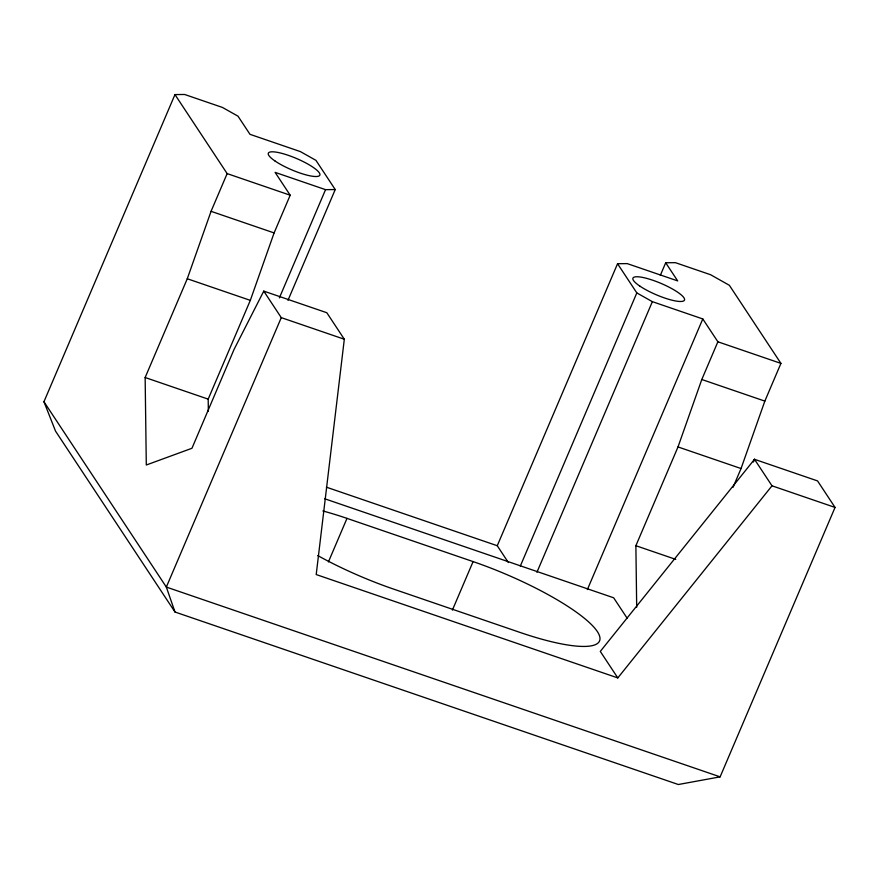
<?xml version="1.0" encoding="UTF-8"?>
<svg xmlns="http://www.w3.org/2000/svg" width="879" height="879" viewBox="0 0 879 879"><rect width="100%" height="100%" fill="white"/><g stroke="black" fill="none" stroke-linecap="round" stroke-linejoin="round"><path stroke-width="1.32" d="M174.965 94.58L227.145 173.602L211.059 211.323L187.271 278.753L145.145 377.52L146.299 465.002L191.963 448.268L234.012 349.523L263.766 291.125L326.812 312.726L344.315 339.239L316.209 574.558L617.805 677.918L772.004 485.812L835.05 507.425L720.121 776.86L678.335 784.518L174.998 612.015L55.52 431.106L43.95 401.736L174.965 94.58L184.656 94.482L222.475 107.447L238.011 116.193L249.988 134.322L300.42 151.617L315.957 160.363L335.229 189.556L287.971 300.343M208.356 411.427L208.191 399.132L250.317 300.365L274.105 232.924L290.191 195.215L275.105 172.372L325.549 189.655L335.229 189.556M636.693 607.213L635.88 545.705L678.006 446.939L701.794 379.497L717.879 341.788L702.793 318.945L652.361 301.662L636.825 292.916L617.552 263.722L627.232 263.612L677.676 280.906L665.7 262.766L675.391 262.667L710.595 274.731L729.35 285.29L780.926 363.39L764.84 401.11L741.052 468.54L733.053 487.296M279.368 297.904L325.549 189.655M263.766 291.125L281.269 317.638L166.34 587.073L174.998 612.015M328.416 561.923L346.996 518.379L473.089 561.593A112.083 24.645 23.1 0 1 597.335 631.551A112.083 24.645 23.1 0 1 519.83 632.364L393.737 589.15A112.083 24.645 23.1 0 1 317.748 555.572M452.388 610.114L473.089 561.593M508.381 562.571L497.261 545.727L617.552 263.722M520.302 566.109L636.825 292.916M660.327 275.358L665.7 262.766M536.926 572.273L652.361 301.662M587.37 589.567L702.793 318.945M753.424 461.816L754.501 459.31L817.547 480.912L835.05 507.425M753.259 461.739L754.501 459.31L772.004 485.812M754.501 459.31L600.291 651.416L617.805 677.918M227.145 173.602L290.191 195.215M717.879 341.788L780.926 363.39M211.059 211.323L274.105 232.924M701.794 379.497L764.84 401.11M187.271 278.753L250.317 300.365M678.006 446.939L741.052 468.54M281.269 317.638L344.315 339.239M145.145 377.52L208.191 399.132M635.88 545.705L675.764 559.374M326.395 487.175L497.261 545.727M324.648 498.745L613.663 597.797L627.232 618.344M720.121 776.86L166.34 587.073L43.95 401.736M322.868 510.963A112.083 24.645 23.1 0 1 346.996 518.379M275.149 161.088A28.018 6.164 23.1 0 0 318.835 176.064A28.018 6.164 23.1 0 0 288.224 155.308A28.018 6.164 23.1 0 0 275.149 161.088M639.791 286.06A28.018 6.164 23.1 0 0 683.477 301.025A28.018 6.164 23.1 0 0 652.866 280.269A28.018 6.164 23.1 0 0 639.791 286.06"/></g></svg>
